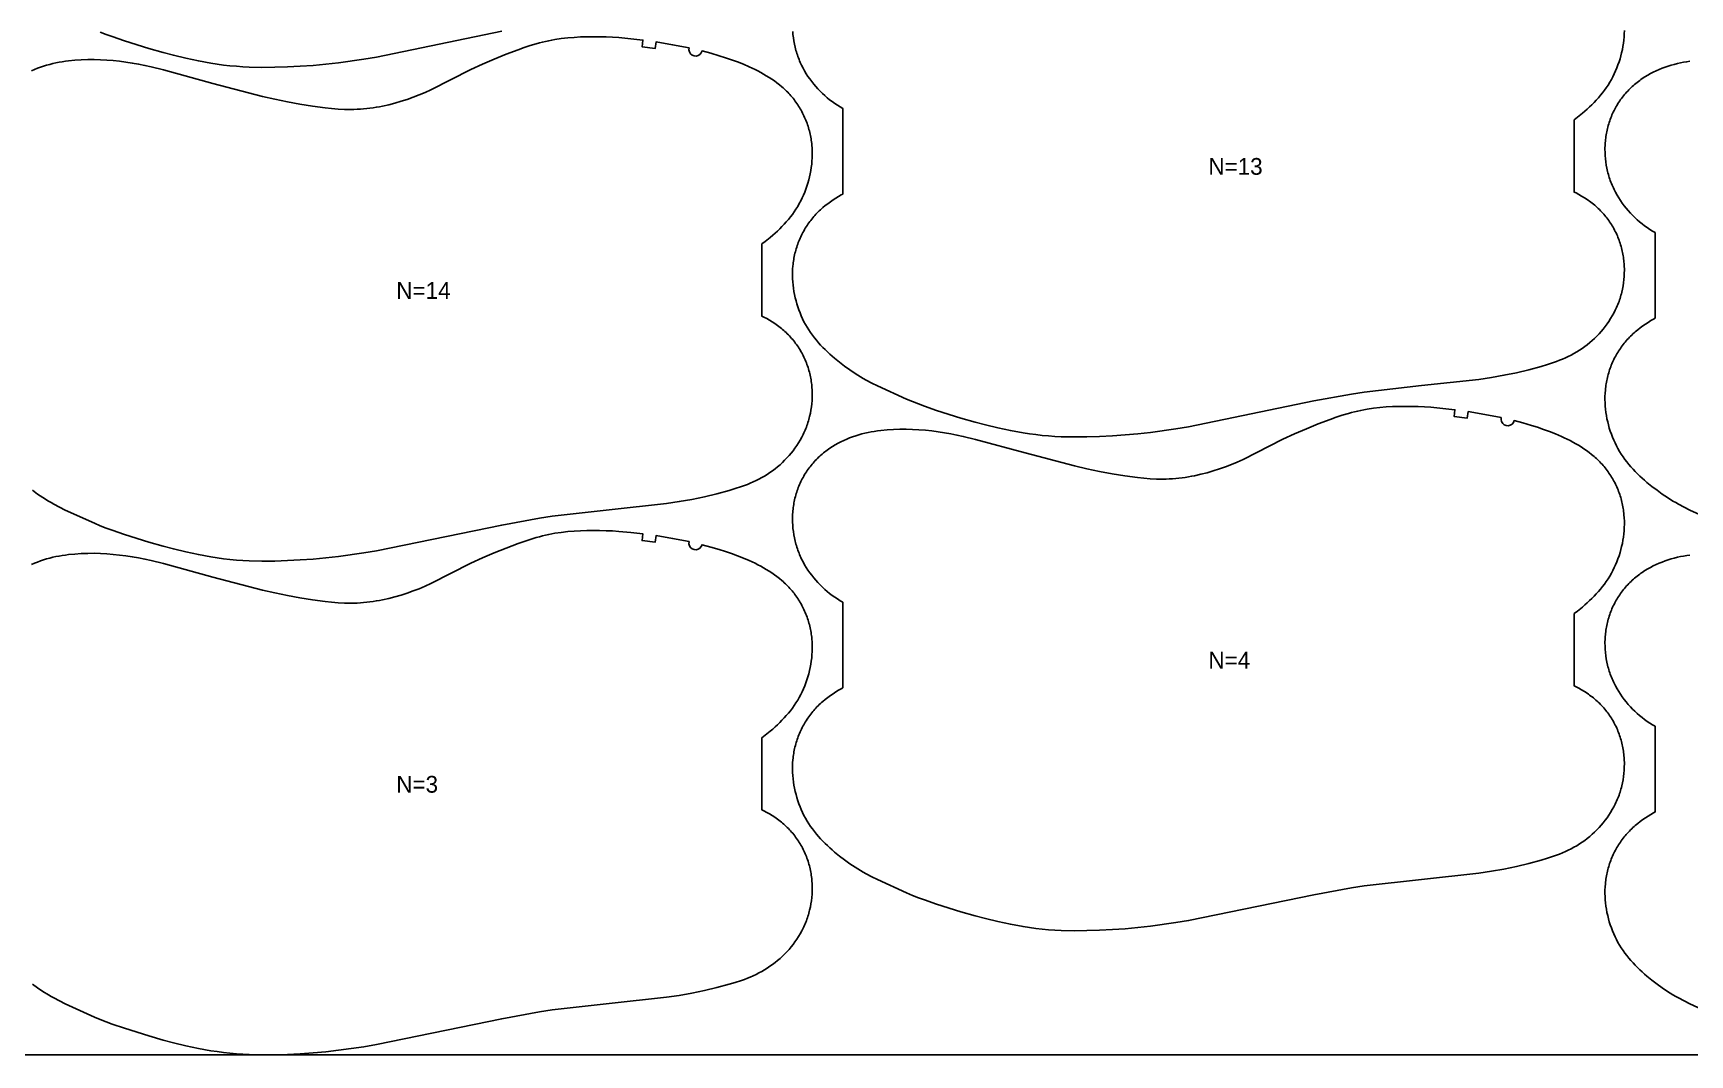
# Model space of a CAD drawing. Header units: inches. Extents: x 0 to 1954, y 0 to 1079.
# Drawn here: x 500.4 to 994.7, y 0 to 304.8 of the extents above; entities that cross this region are included whole.
import ezdxf

# ---------------------------------------------------------------- set-up
doc = ezdxf.new("R2010")
doc.units = ezdxf.units.IN

msp = doc.modelspace()

# ---------------------------------------------------------------- linework, layer by layer
at = {"layer": '1'}
for points in [[(0, 0), (1954.0894, 0), (1954.0894, 1078.714), (0, 1078.714), (0, 0)], [(938.4463, 190.1316), (938.403, 189.5106), (938.5529, 188.9063), (938.8812, 188.3774), (939.3563, 187.9751), (939.9321, 187.7383), (940.5528, 187.6901), (941.1583, 187.8351), (941.6898, 188.1592), (942.0959, 188.6311), (942.3372, 189.205), (944.907, 188.5185), (947.461, 187.7737), (949.2823, 187.2017), (951.0914, 186.5926), (952.8848, 185.9405), (954.659, 185.2391), (956.4105, 184.4827), (957.2764, 184.0823), (958.1349, 183.6665), (958.9856, 183.2346), (959.8279, 182.7862), (960.6612, 182.3206), (961.4849, 181.8373), (962.2984, 181.3358), (963.0998, 180.8149), (963.8872, 180.2738), (964.6588, 179.7115), (965.4125, 179.1268), (966.1466, 178.5187), (966.5056, 178.2056), (966.8589, 177.8863), (967.2064, 177.5607), (967.5477, 177.2285), (967.8827, 176.8898), (968.2112, 176.5447), (968.5332, 176.1933), (968.8485, 175.8358), (969.1571, 175.4722), (969.4589, 175.1029), (969.7539, 174.7279), (970.0419, 174.3474), (970.3228, 173.9616), (970.5966, 173.5706), (970.8632, 173.1745), (971.1225, 172.7736), (971.3745, 172.368), (971.6189, 171.9578), (971.8559, 171.5432), (972.0852, 171.1243), (972.3067, 170.7014), (972.5206, 170.2745), (972.7265, 169.8439), (972.9246, 169.4096), (973.1148, 168.9718), (973.2969, 168.5306), (973.4709, 168.0863), (973.6368, 167.6389), (973.7945, 167.1886), (973.944, 166.7355), (974.0851, 166.2799), (974.2178, 165.8217), (974.3421, 165.3613), (974.4579, 164.8987), (974.5651, 164.4341), (974.6637, 163.9676), (974.7537, 163.4994), (974.835, 163.0296), (974.9077, 162.5584), (974.972, 162.0859), (975.0279, 161.6123), (975.0754, 161.1377), (975.1458, 160.1862), (975.1836, 159.2326), (975.1894, 158.2781), (975.1638, 157.3238), (975.1074, 156.371), (975.0206, 155.4208), (974.904, 154.4739), (974.7579, 153.5312), (974.5829, 152.5934), (974.3792, 151.6611), (974.1475, 150.7353), (973.888, 149.8165), (973.6012, 148.9056), (973.2875, 148.0034), (972.947, 147.111), (972.5795, 146.2294), (972.1851, 145.3599), (971.7637, 144.5037), (971.3153, 143.6618), (970.8398, 142.8355), (970.3372, 142.026), (969.8078, 141.234), (969.2529, 140.4596), (968.6743, 139.7022), (968.0734, 138.9616), (967.4521, 138.2372), (966.8119, 137.5289), (966.1545, 136.8361), (965.4816, 136.1585), (964.7947, 135.4957), (964.0947, 134.8471), (963.3822, 134.2124), (962.6581, 133.5909), (961.1778, 132.3858), (960.1894, 131.6319), (960.1894, 110.0875), (960.7608, 109.8137), (961.6074, 109.3738), (962.4394, 108.9061), (963.2554, 108.4106), (964.054, 107.8876), (964.4463, 107.6159), (964.8339, 107.3374), (965.2164, 107.0521), (965.5937, 106.76), (965.9656, 106.4613), (966.332, 106.1559), (966.6928, 105.8438), (967.0476, 105.5251), (967.3964, 105.1999), (967.739, 104.868), (968.0752, 104.5296), (968.4049, 104.1848), (968.728, 103.8338), (969.0444, 103.4766), (969.3539, 103.1135), (969.6564, 102.7445), (969.9518, 102.3697), (970.24, 101.9894), (970.5209, 101.6037), (970.7943, 101.2127), (971.0601, 100.8165), (971.3183, 100.4152), (971.5686, 100.0091), (971.811, 99.5982), (972.0454, 99.1828), (972.2716, 98.7628), (972.4895, 98.3385), (972.6991, 97.9101), (972.9004, 97.4777), (973.0933, 97.0414), (973.2778, 96.6015), (973.454, 96.1582), (973.6217, 95.7116), (973.781, 95.2618), (973.9318, 94.8092), (974.0742, 94.3537), (974.208, 93.8957), (974.3333, 93.4352), (974.4501, 92.9726), (974.5583, 92.5078), (974.658, 92.0412), (974.749, 91.5728), (974.8314, 91.1029), (974.9051, 90.6317), (974.9704, 90.1591), (975.027, 89.6855), (975.0752, 89.2109), (975.1149, 88.7355), (975.1461, 88.2595), (975.1689, 87.7829), (975.1834, 87.306), (975.1894, 86.8289), (975.1766, 85.8745), (975.1307, 84.921), (975.0519, 83.9696), (974.9406, 83.0214), (974.7966, 82.0776), (974.6202, 81.1396), (974.4113, 80.2083), (974.2947, 79.7457), (974.1699, 79.2852), (974.0371, 78.8271), (973.8962, 78.3714), (973.7472, 77.9184), (973.5902, 77.4682), (973.425, 77.0209), (973.2518, 76.5767), (973.0706, 76.1357), (972.8814, 75.6981), (972.6844, 75.2638), (972.4797, 74.8332), (972.0477, 73.9827), (971.5864, 73.1475), (971.0969, 72.3282), (970.5801, 71.5256), (970.0369, 70.7405), (969.4685, 69.9735), (968.8758, 69.2255), (968.2594, 68.4969), (967.6203, 67.7884), (966.959, 67.1005), (966.2764, 66.4339), (965.5731, 65.789), (964.8499, 65.1664), (964.1076, 64.5667), (963.3468, 63.9905), (962.5686, 63.4379), (961.7739, 62.9092), (960.9636, 62.4047), (960.1386, 61.9246), (959.3001, 61.4691), (958.4488, 61.0384), (957.5858, 60.6328), (956.7121, 60.2521), (955.8287, 59.8944), (954.9368, 59.5574), (954.0376, 59.2389), (952.2218, 58.6479), (950.3906, 58.1032), (946.7059, 57.1032), (942.9956, 56.2118), (939.2597, 55.4286), (935.501, 54.7636), (931.7237, 54.2198), (914.6483, 52.3616), (897.582, 50.422), (893.8112, 49.8341), (882.5452, 47.7857), (845.1626, 40.0701), (841.3968, 39.4484), (833.8344, 38.4032), (830.0416, 37.9756), (826.2404, 37.6297), (822.4327, 37.3636), (818.6207, 37.1727), (814.8054, 37.0581), (810.988, 37.028), (807.1723, 37.1129), (805.2664, 37.209), (803.3629, 37.3437), (801.4626, 37.5176), (799.5664, 37.7314), (797.6751, 37.9854), (795.789, 38.2769), (792.0332, 38.9593), (788.3, 39.7542), (784.5883, 40.6442), (781.5075, 41.4495), (777.2272, 42.6644), (769.9492, 44.9677), (766.3393, 46.2118), (764.5488, 46.8717), (762.7726, 47.5672), (761.0131, 48.3028), (752.33, 52.2678), (750.619, 53.1121), (748.9338, 54.004), (748.1036, 54.4725), (747.2821, 54.9564), (745.6647, 55.9678), (744.0808, 57.0327), (742.5297, 58.1461), (741.0116, 59.3041), (739.5313, 60.5092), (738.8072, 61.1307), (738.0948, 61.7654), (737.3947, 62.414), (736.7078, 63.0768), (736.0349, 63.7544), (735.3775, 64.4472), (734.7373, 65.1555), (734.116, 65.8799), (733.5152, 66.6205), (732.9365, 67.3779), (732.3816, 68.1523), (731.8522, 68.9443), (731.3496, 69.7538), (730.8742, 70.5801), (730.4257, 71.422), (730.0043, 72.2782), (729.6099, 73.1477), (729.2425, 74.0293), (728.9019, 74.9217), (728.5882, 75.8239), (728.3015, 76.7348), (728.042, 77.6536), (727.8102, 78.5794), (727.6065, 79.5117), (727.4315, 80.4495), (727.2854, 81.3922), (727.1688, 82.3391), (727.082, 83.2893), (727.0256, 84.2421), (727, 85.1964), (727.0058, 86.1509), (727.0436, 87.1045), (727.114, 88.056), (727.1615, 88.5306), (727.2174, 89.0042), (727.2817, 89.4767), (727.3544, 89.9479), (727.4358, 90.4177), (727.5257, 90.8859), (727.6243, 91.3524), (727.7315, 91.817), (727.8473, 92.2796), (727.9716, 92.74), (728.1043, 93.1982), (728.2455, 93.6538), (728.3949, 94.1069), (728.5526, 94.5572), (728.7185, 95.0046), (728.8925, 95.4489), (729.0747, 95.8901), (729.2648, 96.3279), (729.4629, 96.7622), (729.6689, 97.1928), (729.8827, 97.6197), (730.1043, 98.0426), (730.3336, 98.4615), (730.5705, 98.8761), (730.815, 99.2863), (731.0669, 99.6919), (731.3262, 100.0928), (731.5928, 100.4889), (731.8666, 100.8799), (732.1475, 101.2657), (732.4355, 101.6462), (732.7305, 102.0212), (733.0323, 102.3905), (733.3409, 102.7541), (733.6563, 103.1116), (733.9782, 103.463), (734.3067, 103.8081), (734.6417, 104.1468), (734.983, 104.479), (735.3305, 104.8046), (735.6838, 105.1239), (736.0429, 105.437), (736.7769, 106.0451), (737.5306, 106.6298), (738.3022, 107.1921), (739.0897, 107.7332), (739.8911, 108.2541), (740.7045, 108.7556), (741.5282, 109.2389), (742, 109.5025), (742, 135.0358), (741.2259, 135.4864), (740.4156, 135.9909), (739.6208, 136.5196), (738.8426, 137.0722), (738.0818, 137.6484), (737.3395, 138.2481), (736.6163, 138.8707), (735.913, 139.5156), (735.2304, 140.1822), (734.5691, 140.8701), (733.93, 141.5786), (733.3137, 142.3072), (732.7209, 143.0552), (732.1525, 143.8222), (731.6094, 144.6073), (731.0925, 145.4099), (730.603, 146.2292), (730.1417, 147.0644), (729.7098, 147.9149), (729.5051, 148.3455), (729.308, 148.7798), (729.1189, 149.2174), (728.9376, 149.6584), (728.7644, 150.1026), (728.5992, 150.5499), (728.4422, 151.0001), (728.2932, 151.4531), (728.1523, 151.9088), (728.0195, 152.3669), (727.8948, 152.8274), (727.7781, 153.29), (727.5692, 154.2213), (727.3928, 155.1593), (727.2489, 156.1031), (727.1375, 157.0513), (727.0587, 158.0027), (727.0128, 158.9562), (727, 159.9106), (727.0061, 160.3877), (727.0205, 160.8646), (727.0433, 161.3412), (727.0745, 161.8172), (727.1142, 162.2926), (727.1624, 162.7672), (727.2191, 163.2408), (727.2843, 163.7134), (727.3581, 164.1846), (727.4405, 164.6545), (727.5315, 165.1229), (727.6311, 165.5895), (727.7393, 166.0543), (727.8561, 166.5169), (727.9814, 166.9774), (728.1152, 167.4354), (728.2576, 167.8909), (728.4084, 168.3435), (728.5677, 168.7933), (728.7354, 169.2399), (728.9116, 169.6832), (729.0961, 170.1231), (729.2891, 170.5594), (729.4903, 170.9918), (729.6999, 171.4202), (729.9178, 171.8445), (730.144, 172.2645), (730.3784, 172.6799), (730.6208, 173.0908), (730.8711, 173.4969), (731.1293, 173.8981), (731.3951, 174.2944), (731.6685, 174.6854), (731.9494, 175.0711), (732.2376, 175.4514), (732.533, 175.8262), (732.8355, 176.1952), (733.145, 176.5583), (733.4614, 176.9155), (733.7845, 177.2665), (734.1142, 177.6113), (734.4504, 177.9497), (734.793, 178.2816), (735.1418, 178.6068), (735.4967, 178.9255), (735.8574, 179.2376), (736.2238, 179.543), (736.5957, 179.8417), (736.9731, 180.1338), (737.3556, 180.4191), (737.7431, 180.6976), (738.1354, 180.9693), (738.9341, 181.4923), (739.75, 181.9878), (740.582, 182.4555), (741.4287, 182.8954), (742.2889, 183.3077), (743.1617, 183.6926), (744.046, 184.0506), (744.9407, 184.3818), (745.8448, 184.6867), (746.7572, 184.9656), (747.6769, 185.2188), (748.603, 185.4467), (749.5346, 185.6505), (750.4711, 185.8314), (751.4118, 185.9909), (752.3562, 186.13), (753.3035, 186.2502), (755.2042, 186.4388), (757.1092, 186.5654), (759.0165, 186.6326), (760.9246, 186.6414), (762.8318, 186.5931), (764.7368, 186.4892), (766.6388, 186.3335), (768.5367, 186.1303), (770.4299, 185.884), (772.3175, 185.5982), (774.1985, 185.2729), (776.0717, 184.9073), (777.9361, 184.5009), (781.639, 183.5779), (796.3666, 179.5511), (811.1332, 175.6693), (814.8564, 174.828), (818.5957, 174.0614), (822.3488, 173.3662), (826.1144, 172.7449), (829.8967, 172.2321), (831.7955, 172.0305), (833.6984, 171.8774), (835.6041, 171.7835), (836.5576, 171.762), (837.5112, 171.7594), (838.4647, 171.7766), (839.4179, 171.8135), (840.3703, 171.8698), (841.3215, 171.9452), (842.2712, 172.0392), (843.219, 172.1514), (844.1645, 172.2816), (845.1074, 172.4293), (846.0472, 172.5942), (846.9839, 172.7757), (848.8472, 173.1869), (850.6963, 173.6591), (852.5303, 174.1883), (854.3481, 174.7716), (856.1476, 175.4084), (857.9267, 176.0989), (859.6832, 176.8435), (861.4164, 177.6401), (873.331, 183.6836), (876.7963, 185.2831), (880.3038, 186.7895), (883.8419, 188.2204), (887.4131, 189.5686), (889.2133, 190.2056), (891.0255, 190.8062), (892.8521, 191.3576), (893.7715, 191.6111), (894.6953, 191.8475), (895.6237, 192.0658), (896.5563, 192.266), (897.4929, 192.4487), (898.4328, 192.6142), (900.3211, 192.8957), (902.2176, 193.1144), (904.1193, 193.2743), (906.0245, 193.3814), (907.9321, 193.4419), (909.8408, 193.462), (911.7494, 193.447), (913.6573, 193.3971), (915.5637, 193.3117), (917.468, 193.19), (921.0606, 192.8657), (924.6446, 192.4482), (924.3947, 190.4639), (928.3218, 189.9345), (928.6088, 191.9138), (933.536, 191.0692), (938.4463, 190.1316)]]:
    msp.add_lwpolyline(points, close=True, dxfattribs=at)
for points in [[(499.9889, 293.5717), (500.8617, 293.9566), (501.746, 294.3146), (502.6407, 294.6458), (503.5448, 294.9507), (504.4572, 295.2296), (505.3769, 295.4828), (506.303, 295.7107), (507.2346, 295.9145), (508.1711, 296.0954), (509.1118, 296.2549), (510.0562, 296.394), (511.0035, 296.5142), (512.9042, 296.7028), (514.8092, 296.8294), (516.7165, 296.8966), (518.6246, 296.9054), (520.5318, 296.8571), (522.4368, 296.7532), (524.3388, 296.5975), (526.2367, 296.3943), (528.1299, 296.148), (530.0175, 295.8622), (531.8985, 295.5369), (533.7717, 295.1713), (535.6361, 294.7649), (539.339, 293.8419), (554.0666, 289.8151), (568.8332, 285.9333), (572.5564, 285.092), (576.2957, 284.3254), (580.0488, 283.6302), (583.8144, 283.0089), (587.5967, 282.4961), (589.4955, 282.2945), (591.3984, 282.1414), (593.3041, 282.0475), (594.2576, 282.026), (595.2112, 282.0234), (596.1647, 282.0406), (597.1179, 282.0775), (598.0703, 282.1338), (599.0215, 282.2092), (599.9712, 282.3032), (600.919, 282.4154), (601.8645, 282.5456), (602.8074, 282.6933), (603.7472, 282.8582), (604.6839, 283.0397), (606.5472, 283.4509), (608.3963, 283.9231), (610.2303, 284.4523), (612.0481, 285.0356), (613.8476, 285.6724), (615.6267, 286.3629), (617.3832, 287.1075), (619.1164, 287.9041), (631.031, 293.9476), (634.4963, 295.5471), (638.0038, 297.0535), (641.5419, 298.4844), (645.1131, 299.8326), (646.9133, 300.4696), (648.7255, 301.0702), (650.5521, 301.6216), (651.4715, 301.8751), (652.3953, 302.1115), (653.3237, 302.3298), (654.2563, 302.53), (655.1929, 302.7127), (656.1328, 302.8782), (658.0211, 303.1597), (659.9176, 303.3784), (661.8193, 303.5383), (663.7245, 303.6454), (665.6321, 303.7059), (667.5408, 303.726), (669.4494, 303.711), (671.3573, 303.6611), (673.2637, 303.5757), (675.168, 303.454), (678.7606, 303.1297), (682.3446, 302.7122), (682.0947, 300.7279), (686.0218, 300.1985), (686.3088, 302.1778), (691.236, 301.3332), (696.1463, 300.3956), (696.1463, 300.3956), (696.103, 299.7746), (696.2529, 299.1703), (696.5812, 298.6414), (697.0563, 298.2391), (697.6321, 298.0023), (698.2528, 297.9541), (698.8583, 298.0991), (699.3898, 298.4232), (699.7959, 298.8951), (700.0372, 299.469), (702.607, 298.7825), (705.161, 298.0377), (706.9823, 297.4657), (708.7914, 296.8566), (710.5848, 296.2045), (712.359, 295.5031), (714.1105, 294.7467), (714.9764, 294.3463), (715.8349, 293.9305), (716.6856, 293.4986), (717.5279, 293.0502), (718.3612, 292.5846), (719.1849, 292.1013), (719.9984, 291.5998), (720.7998, 291.0789), (721.5872, 290.5378), (722.3588, 289.9755), (723.1125, 289.3908), (723.8466, 288.7827), (724.2056, 288.4696), (724.5589, 288.1503), (724.9064, 287.8247), (725.2477, 287.4925), (725.5827, 287.1538), (725.9112, 286.8087), (726.2332, 286.4573), (726.5485, 286.0998), (726.8571, 285.7362), (727.1589, 285.3669), (727.4539, 284.9919), (727.7419, 284.6114), (728.0228, 284.2256), (728.2966, 283.8346), (728.5632, 283.4385), (728.8225, 283.0376), (729.0745, 282.632), (729.3189, 282.2218), (729.5559, 281.8072), (729.7852, 281.3883), (730.0067, 280.9654), (730.2206, 280.5385), (730.4265, 280.1079), (730.6246, 279.6736), (730.8148, 279.2358), (730.9969, 278.7946), (731.1709, 278.3503), (731.3368, 277.9029), (731.4945, 277.4526), (731.644, 276.9995), (731.7851, 276.5439), (731.9178, 276.0857), (732.0421, 275.6253), (732.1579, 275.1627), (732.2651, 274.6981), (732.3637, 274.2316), (732.4537, 273.7634), (732.535, 273.2936), (732.6077, 272.8224), (732.672, 272.3499), (732.7279, 271.8763), (732.7754, 271.4017), (732.8458, 270.4502), (732.8836, 269.4966), (732.8894, 268.5421), (732.8638, 267.5878), (732.8074, 266.635), (732.7206, 265.6848), (732.604, 264.7379), (732.4579, 263.7952), (732.2829, 262.8574), (732.0792, 261.9251), (731.8475, 260.9993), (731.588, 260.0805), (731.3012, 259.1696), (730.9875, 258.2674), (730.647, 257.375), (730.2795, 256.4934), (729.8851, 255.6239), (729.4637, 254.7677), (729.0153, 253.9258), (728.5398, 253.0995), (728.0372, 252.29), (727.5078, 251.498), (726.9529, 250.7236), (726.3743, 249.9662), (725.7734, 249.2256), (725.1521, 248.5012), (724.5119, 247.7929), (723.8545, 247.1001), (723.1816, 246.4225), (722.4947, 245.7597), (721.7947, 245.1111), (721.0822, 244.4764), (720.3581, 243.8549), (718.8778, 242.6498), (717.8894, 241.8959), (717.8894, 220.3515), (718.4608, 220.0777), (719.3074, 219.6378), (720.1394, 219.1701), (720.9554, 218.6746), (721.754, 218.1516), (722.1463, 217.8799), (722.5339, 217.6014), (722.9164, 217.3161), (723.2937, 217.024), (723.6656, 216.7253), (724.032, 216.4199), (724.3928, 216.1078), (724.7476, 215.7891), (725.0964, 215.4639), (725.439, 215.132), (725.7752, 214.7936), (726.1049, 214.4488), (726.428, 214.0978), (726.7444, 213.7406), (727.0539, 213.3775), (727.3564, 213.0085), (727.6518, 212.6337), (727.94, 212.2534), (728.2209, 211.8677), (728.4943, 211.4767), (728.7601, 211.0805), (729.0183, 210.6792), (729.2686, 210.2731), (729.511, 209.8622), (729.7454, 209.4468), (729.9716, 209.0268), (730.1895, 208.6025), (730.3991, 208.1741), (730.6004, 207.7417), (730.7933, 207.3054), (730.9778, 206.8655), (731.154, 206.4222), (731.3217, 205.9756), (731.481, 205.5258), (731.6318, 205.0732), (731.7742, 204.6177), (731.908, 204.1597), (732.0333, 203.6992), (732.1501, 203.2366), (732.2583, 202.7718), (732.358, 202.3052), (732.449, 201.8368), (732.5314, 201.3669), (732.6051, 200.8957), (732.6704, 200.4231), (732.727, 199.9495), (732.7752, 199.4749), (732.8149, 198.9995), (732.8461, 198.5235), (732.8689, 198.0469), (732.8834, 197.57), (732.8894, 197.0929), (732.8766, 196.1385), (732.8307, 195.185), (732.7519, 194.2336), (732.6406, 193.2854), (732.4966, 192.3416), (732.3202, 191.4036), (732.1113, 190.4723), (731.9947, 190.0097), (731.8699, 189.5492), (731.7371, 189.0911), (731.5962, 188.6354), (731.4472, 188.1824), (731.2902, 187.7322), (731.125, 187.2849), (730.9518, 186.8407), (730.7706, 186.3997), (730.5814, 185.9621), (730.3844, 185.5278), (730.1797, 185.0972), (729.7477, 184.2467), (729.2864, 183.4115), (728.7969, 182.5922), (728.2801, 181.7896), (727.7369, 181.0045), (727.1685, 180.2375), (726.5758, 179.4895), (725.9594, 178.7609), (725.3203, 178.0524), (724.659, 177.3645), (723.9764, 176.6979), (723.2731, 176.053), (722.5499, 175.4304), (721.8076, 174.8307), (721.0468, 174.2545), (720.2686, 173.7019), (719.4739, 173.1732), (718.6636, 172.6687), (717.8386, 172.1886), (717.0001, 171.7331), (716.1488, 171.3024), (715.2858, 170.8968), (714.4121, 170.5161), (713.5287, 170.1584), (712.6368, 169.8214), (711.7376, 169.5029), (709.9218, 168.9119), (708.0906, 168.3672), (704.4059, 167.3672), (700.6956, 166.4758), (696.9597, 165.6926), (693.201, 165.0276), (689.4237, 164.4838), (672.3483, 162.6256), (655.282, 160.686), (651.5112, 160.0981), (640.2452, 158.0497), (602.8626, 150.3341), (599.0968, 149.7124), (591.5344, 148.6672), (587.7416, 148.2396), (583.9404, 147.8937), (580.1327, 147.6276), (576.3207, 147.4367), (572.5054, 147.3221), (568.688, 147.292), (564.8723, 147.3769), (562.9664, 147.473), (561.0629, 147.6077), (559.1626, 147.7816), (557.2664, 147.9954), (555.3751, 148.2494), (553.489, 148.5409), (549.7332, 149.2233), (546, 150.0182), (542.2883, 150.9082), (539.2075, 151.7135), (534.9272, 152.9284), (527.6492, 155.2317), (524.0393, 156.4758), (522.2488, 157.1357), (520.4726, 157.8312), (518.7131, 158.5668), (510.03, 162.5318), (508.319, 163.3761), (506.6338, 164.268), (505.8036, 164.7365), (504.9821, 165.2204), (503.3647, 166.2318), (501.7808, 167.2967), (500.2297, 168.4101)], [(640.2452, 305.3417), (602.8626, 297.6261), (599.0968, 297.0044), (591.5344, 295.9592), (587.7416, 295.5316), (583.9404, 295.1857), (580.1327, 294.9196), (576.3207, 294.7287), (572.5054, 294.6141), (568.688, 294.584), (564.8723, 294.6689), (562.9664, 294.765), (561.0629, 294.8997), (559.1626, 295.0736), (557.2664, 295.2874), (555.3751, 295.5414), (553.489, 295.8329), (549.7332, 296.5153), (546, 297.3102), (542.2883, 298.2002), (539.2075, 299.0055), (534.9272, 300.2204), (527.6492, 302.5237), (524.0393, 303.7678), (522.2488, 304.4277), (520.4726, 305.1232)], [(975.1894, 305.5701), (975.1638, 304.6158), (975.1074, 303.663), (975.0206, 302.7128), (974.904, 301.7659), (974.7579, 300.8232), (974.5829, 299.8854), (974.3792, 298.9531), (974.1475, 298.0273), (973.888, 297.1085), (973.6012, 296.1976), (973.2875, 295.2954), (972.947, 294.403), (972.5795, 293.5214), (972.1851, 292.6519), (971.7637, 291.7957), (971.3153, 290.9538), (970.8398, 290.1275), (970.3372, 289.318), (969.8078, 288.526), (969.2529, 287.7516), (968.6743, 286.9942), (968.0734, 286.2536), (967.4521, 285.5292), (966.8119, 284.8209), (966.1545, 284.1281), (965.4816, 283.4505), (964.7947, 282.7877), (964.0947, 282.1391), (963.3822, 281.5044), (962.6581, 280.8829), (961.1778, 279.6778), (960.1894, 278.9239), (960.1894, 257.3795), (960.7608, 257.1057), (961.6074, 256.6658), (962.4394, 256.1981), (963.2554, 255.7026), (964.054, 255.1796), (964.4463, 254.9079), (964.8339, 254.6294), (965.2164, 254.3441), (965.5937, 254.052), (965.9656, 253.7533), (966.332, 253.4479), (966.6928, 253.1358), (967.0476, 252.8171), (967.3964, 252.4919), (967.739, 252.16), (968.0752, 251.8216), (968.4049, 251.4768), (968.728, 251.1258), (969.0444, 250.7686), (969.3539, 250.4055), (969.6564, 250.0365), (969.9518, 249.6617), (970.24, 249.2814), (970.5209, 248.8957), (970.7943, 248.5047), (971.0601, 248.1085), (971.3183, 247.7072), (971.5686, 247.3011), (971.811, 246.8902), (972.0454, 246.4748), (972.2716, 246.0548), (972.4895, 245.6305), (972.6991, 245.2021), (972.9004, 244.7697), (973.0933, 244.3334), (973.2778, 243.8935), (973.454, 243.4502), (973.6217, 243.0036), (973.781, 242.5538), (973.9318, 242.1012), (974.0742, 241.6457), (974.208, 241.1877), (974.3333, 240.7272), (974.4501, 240.2646), (974.5583, 239.7998), (974.658, 239.3332), (974.749, 238.8648), (974.8314, 238.3949), (974.9051, 237.9237), (974.9704, 237.4511), (975.027, 236.9775), (975.0752, 236.5029), (975.1149, 236.0275), (975.1461, 235.5515), (975.1689, 235.0749), (975.1834, 234.598), (975.1894, 234.1209), (975.1766, 233.1665), (975.1307, 232.213), (975.0519, 231.2616), (974.9406, 230.3134), (974.7966, 229.3696), (974.6202, 228.4316), (974.4113, 227.5003), (974.2947, 227.0377), (974.1699, 226.5772), (974.0371, 226.1191), (973.8962, 225.6634), (973.7472, 225.2104), (973.5902, 224.7602), (973.425, 224.3129), (973.2518, 223.8687), (973.0706, 223.4277), (972.8814, 222.9901), (972.6844, 222.5558), (972.4797, 222.1252), (972.0477, 221.2747), (971.5864, 220.4395), (971.0969, 219.6202), (970.5801, 218.8176), (970.0369, 218.0325), (969.4685, 217.2655), (968.8758, 216.5175), (968.2594, 215.7889), (967.6203, 215.0804), (966.959, 214.3925), (966.2764, 213.7259), (965.5731, 213.081), (964.8499, 212.4584), (964.1076, 211.8587), (963.3468, 211.2825), (962.5686, 210.7299), (961.7739, 210.2012), (960.9636, 209.6967), (960.1386, 209.2166), (959.3001, 208.7611), (958.4488, 208.3304), (957.5858, 207.9248), (956.7121, 207.5441), (955.8287, 207.1864), (954.9368, 206.8494), (954.0376, 206.5309), (952.2218, 205.9399), (950.3906, 205.3952), (946.7059, 204.3952), (942.9956, 203.5038), (939.2597, 202.7206), (935.501, 202.0556), (931.7237, 201.5118), (914.6483, 199.6536), (897.582, 197.714), (893.8112, 197.1261), (882.5452, 195.0777), (845.1626, 187.3621), (841.3968, 186.7404), (833.8344, 185.6952), (830.0416, 185.2676), (826.2404, 184.9217), (822.4327, 184.6556), (818.6207, 184.4647), (814.8054, 184.3501), (810.988, 184.32), (807.1723, 184.4049), (805.2664, 184.501), (803.3629, 184.6357), (801.4626, 184.8096), (799.5664, 185.0234), (797.6751, 185.2774), (795.789, 185.5689), (792.0332, 186.2513), (788.3, 187.0462), (784.5883, 187.9362), (781.5075, 188.7415), (777.2272, 189.9564), (769.9492, 192.2597), (766.3393, 193.5038), (764.5488, 194.1637), (762.7726, 194.8592), (761.0131, 195.5948), (752.33, 199.5598), (750.619, 200.4041), (748.9338, 201.296), (748.1036, 201.7645), (747.2821, 202.2484), (745.6647, 203.2598), (744.0808, 204.3247), (742.5297, 205.4381), (741.0116, 206.5961), (739.5313, 207.8012), (738.8072, 208.4227), (738.0948, 209.0574), (737.3947, 209.706), (736.7078, 210.3688), (736.0349, 211.0464), (735.3775, 211.7392), (734.7373, 212.4475), (734.116, 213.1719), (733.5152, 213.9125), (732.9365, 214.6699), (732.3816, 215.4443), (731.8522, 216.2363), (731.3496, 217.0458), (730.8742, 217.8721), (730.4257, 218.714), (730.0043, 219.5702), (729.6099, 220.4397), (729.2425, 221.3213), (728.9019, 222.2137), (728.5882, 223.1159), (728.3015, 224.0268), (728.042, 224.9456), (727.8102, 225.8714), (727.6065, 226.8037), (727.4315, 227.7415), (727.2854, 228.6842), (727.1688, 229.6311), (727.082, 230.5813), (727.0256, 231.5341), (727, 232.4884), (727.0058, 233.4429), (727.0436, 234.3965), (727.114, 235.348), (727.1615, 235.8226), (727.2174, 236.2962), (727.2817, 236.7687), (727.3544, 237.2399), (727.4358, 237.7097), (727.5257, 238.1779), (727.6243, 238.6444), (727.7315, 239.109), (727.8473, 239.5716), (727.9716, 240.032), (728.1043, 240.4902), (728.2455, 240.9458), (728.3949, 241.3989), (728.5526, 241.8492), (728.7185, 242.2966), (728.8925, 242.7409), (729.0747, 243.1821), (729.2648, 243.6199), (729.4629, 244.0542), (729.6689, 244.4848), (729.8827, 244.9117), (730.1043, 245.3346), (730.3336, 245.7535), (730.5705, 246.1681), (730.815, 246.5783), (731.0669, 246.9839), (731.3262, 247.3848), (731.5928, 247.7809), (731.8666, 248.1719), (732.1475, 248.5577), (732.4355, 248.9382), (732.7305, 249.3132), (733.0323, 249.6825), (733.3409, 250.0461), (733.6563, 250.4036), (733.9782, 250.755), (734.3067, 251.1001), (734.6417, 251.4388), (734.983, 251.771), (735.3305, 252.0966), (735.6838, 252.4159), (736.0429, 252.729), (736.7769, 253.3371), (737.5306, 253.9218), (738.3022, 254.4841), (739.0897, 255.0252), (739.8911, 255.5461), (740.7045, 256.0476), (741.5282, 256.5309), (742, 256.7945), (742, 282.3278), (741.2259, 282.7784), (740.4156, 283.2829), (739.6208, 283.8116), (738.8426, 284.3642), (738.0818, 284.9404), (737.3395, 285.5401), (736.6163, 286.1627), (735.913, 286.8076), (735.2304, 287.4742), (734.5691, 288.1621), (733.93, 288.8706), (733.3137, 289.5992), (732.7209, 290.3472), (732.1525, 291.1142), (731.6094, 291.8993), (731.0925, 292.7019), (730.603, 293.5212), (730.1417, 294.3564), (729.7098, 295.2069), (729.5051, 295.6375), (729.308, 296.0718), (729.1189, 296.5094), (728.9376, 296.9504), (728.7644, 297.3946), (728.5992, 297.8419), (728.4422, 298.2921), (728.2932, 298.7451), (728.1523, 299.2008), (728.0195, 299.6589), (727.8948, 300.1194), (727.7781, 300.582), (727.5692, 301.5133), (727.3928, 302.4513), (727.2489, 303.3951), (727.1375, 304.3433), (727.0587, 305.2947)], [(1003.4131, 158.5668), (994.73, 162.5318), (993.019, 163.3761), (991.3338, 164.268), (990.5036, 164.7365), (989.6821, 165.2204), (988.0647, 166.2318), (986.4808, 167.2967), (984.9297, 168.4101), (983.4116, 169.5681), (981.9313, 170.7732), (981.2072, 171.3947), (980.4948, 172.0294), (979.7947, 172.678), (979.1078, 173.3408), (978.4349, 174.0184), (977.7775, 174.7112), (977.1373, 175.4195), (976.516, 176.1439), (975.9152, 176.8845), (975.3365, 177.6419), (974.7816, 178.4163), (974.2522, 179.2083), (973.7496, 180.0178), (973.2742, 180.8441), (972.8257, 181.686), (972.4043, 182.5422), (972.0099, 183.4117), (971.6425, 184.2933), (971.3019, 185.1857), (970.9882, 186.0879), (970.7015, 186.9988), (970.442, 187.9176), (970.2102, 188.8434), (970.0065, 189.7757), (969.8315, 190.7135), (969.6854, 191.6562), (969.5688, 192.6031), (969.482, 193.5533), (969.4256, 194.5061), (969.4, 195.4604), (969.4058, 196.4149), (969.4436, 197.3685), (969.514, 198.32), (969.5615, 198.7946), (969.6174, 199.2682), (969.6817, 199.7407), (969.7544, 200.2119), (969.8358, 200.6817), (969.9257, 201.1499), (970.0243, 201.6164), (970.1315, 202.081), (970.2473, 202.5436), (970.3716, 203.004), (970.5043, 203.4622), (970.6455, 203.9178), (970.7949, 204.3709), (970.9526, 204.8212), (971.1185, 205.2686), (971.2925, 205.7129), (971.4747, 206.1541), (971.6648, 206.5919), (971.8629, 207.0262), (972.0689, 207.4568), (972.2827, 207.8837), (972.5043, 208.3066), (972.7336, 208.7255), (972.9705, 209.1401), (973.215, 209.5503), (973.4669, 209.9559), (973.7262, 210.3568), (973.9928, 210.7529), (974.2666, 211.1439), (974.5475, 211.5297), (974.8355, 211.9102), (975.1305, 212.2852), (975.4323, 212.6545), (975.7409, 213.0181), (976.0563, 213.3756), (976.3782, 213.727), (976.7067, 214.0721), (977.0417, 214.4108), (977.383, 214.743), (977.7305, 215.0686), (978.0838, 215.3879), (978.4429, 215.701), (979.1769, 216.3091), (979.9306, 216.8938), (980.7022, 217.4561), (981.4897, 217.9972), (982.2911, 218.5181), (983.1045, 219.0196), (983.9282, 219.5029), (984.4, 219.7665), (984.4, 245.2998), (983.6259, 245.7504), (982.8156, 246.2549), (982.0208, 246.7836), (981.2426, 247.3362), (980.4818, 247.9124), (979.7395, 248.5121), (979.0163, 249.1347), (978.313, 249.7796), (977.6304, 250.4462), (976.9691, 251.1341), (976.33, 251.8426), (975.7137, 252.5712), (975.1209, 253.3192), (974.5525, 254.0862), (974.0094, 254.8713), (973.4925, 255.6739), (973.003, 256.4932), (972.5417, 257.3284), (972.1098, 258.1789), (971.9051, 258.6095), (971.708, 259.0438), (971.5189, 259.4814), (971.3376, 259.9224), (971.1644, 260.3666), (970.9992, 260.8139), (970.8422, 261.2641), (970.6932, 261.7171), (970.5523, 262.1728), (970.4195, 262.6309), (970.2948, 263.0914), (970.1781, 263.554), (969.9692, 264.4853), (969.7928, 265.4233), (969.6489, 266.3671), (969.5375, 267.3153), (969.4587, 268.2667), (969.4128, 269.2202), (969.4, 270.1746), (969.4061, 270.6517), (969.4205, 271.1286), (969.4433, 271.6052), (969.4745, 272.0812), (969.5142, 272.5566), (969.5624, 273.0312), (969.6191, 273.5048), (969.6843, 273.9774), (969.7581, 274.4486), (969.8405, 274.9185), (969.9315, 275.3869), (970.0311, 275.8535), (970.1393, 276.3183), (970.2561, 276.7809), (970.3814, 277.2414), (970.5152, 277.6994), (970.6576, 278.1549), (970.8084, 278.6075), (970.9677, 279.0573), (971.1354, 279.5039), (971.3116, 279.9472), (971.4961, 280.3871), (971.6891, 280.8234), (971.8903, 281.2558), (972.0999, 281.6842), (972.3178, 282.1085), (972.544, 282.5285), (972.7784, 282.9439), (973.0208, 283.3548), (973.2711, 283.7609), (973.5293, 284.1621), (973.7951, 284.5584), (974.0685, 284.9494), (974.3494, 285.3351), (974.6376, 285.7154), (974.933, 286.0902), (975.2355, 286.4592), (975.545, 286.8223), (975.8614, 287.1795), (976.1845, 287.5305), (976.5142, 287.8753), (976.8504, 288.2137), (977.193, 288.5456), (977.5418, 288.8708), (977.8967, 289.1895), (978.2574, 289.5016), (978.6238, 289.807), (978.9957, 290.1057), (979.3731, 290.3978), (979.7556, 290.6831), (980.1431, 290.9616), (980.5354, 291.2333), (981.3341, 291.7563), (982.15, 292.2518), (982.982, 292.7195), (983.8287, 293.1594), (984.6889, 293.5717), (985.5617, 293.9566), (986.446, 294.3146), (987.3407, 294.6458), (988.2448, 294.9507), (989.1572, 295.2296), (990.0769, 295.4828), (991.003, 295.7107), (991.9346, 295.9145), (992.8711, 296.0954), (993.8118, 296.2549), (994.7562, 296.394)], [(499.9889, 146.2797), (500.8617, 146.6646), (501.746, 147.0226), (502.6407, 147.3538), (503.5448, 147.6587), (504.4572, 147.9376), (505.3769, 148.1908), (506.303, 148.4187), (507.2346, 148.6225), (508.1711, 148.8034), (509.1118, 148.9629), (510.0562, 149.102), (511.0035, 149.2222), (512.9042, 149.4108), (514.8092, 149.5374), (516.7165, 149.6046), (518.6246, 149.6134), (520.5318, 149.5651), (522.4368, 149.4612), (524.3388, 149.3055), (526.2367, 149.1023), (528.1299, 148.856), (530.0175, 148.5702), (531.8985, 148.2449), (533.7717, 147.8793), (535.6361, 147.4729), (539.339, 146.5499), (554.0666, 142.5231), (568.8332, 138.6413), (572.5564, 137.8), (576.2957, 137.0334), (580.0488, 136.3382), (583.8144, 135.7169), (587.5967, 135.2041), (589.4955, 135.0025), (591.3984, 134.8494), (593.3041, 134.7555), (594.2576, 134.734), (595.2112, 134.7314), (596.1647, 134.7486), (597.1179, 134.7855), (598.0703, 134.8418), (599.0215, 134.9172), (599.9712, 135.0112), (600.919, 135.1234), (601.8645, 135.2536), (602.8074, 135.4013), (603.7472, 135.5662), (604.6839, 135.7477), (606.5472, 136.1589), (608.3963, 136.6311), (610.2303, 137.1603), (612.0481, 137.7436), (613.8476, 138.3804), (615.6267, 139.0709), (617.3832, 139.8155), (619.1164, 140.6121), (631.031, 146.6556), (634.4963, 148.2551), (638.0038, 149.7615), (641.5419, 151.1924), (645.1131, 152.5406), (646.9133, 153.1776), (648.7255, 153.7782), (650.5521, 154.3296), (651.4715, 154.5831), (652.3953, 154.8195), (653.3237, 155.0378), (654.2563, 155.238), (655.1929, 155.4207), (656.1328, 155.5862), (658.0211, 155.8677), (659.9176, 156.0864), (661.8193, 156.2463), (663.7245, 156.3534), (665.6321, 156.4139), (667.5408, 156.434), (669.4494, 156.419), (671.3573, 156.3691), (673.2637, 156.2837), (675.168, 156.162), (678.7606, 155.8377), (682.3446, 155.4202), (682.0947, 153.4359), (686.0218, 152.9065), (686.3088, 154.8858), (691.236, 154.0412), (696.1463, 153.1036), (696.1463, 153.1036), (696.103, 152.4826), (696.2529, 151.8783), (696.5812, 151.3494), (697.0563, 150.9471), (697.6321, 150.7103), (698.2528, 150.6621), (698.8583, 150.8071), (699.3898, 151.1312), (699.7959, 151.6031), (700.0372, 152.177), (702.607, 151.4905), (705.161, 150.7457), (706.9823, 150.1737), (708.7914, 149.5646), (710.5848, 148.9125), (712.359, 148.2111), (714.1105, 147.4547), (714.9764, 147.0543), (715.8349, 146.6385), (716.6856, 146.2066), (717.5279, 145.7582), (718.3612, 145.2926), (719.1849, 144.8093), (719.9984, 144.3078), (720.7998, 143.7869), (721.5872, 143.2458), (722.3588, 142.6835), (723.1125, 142.0988), (723.8466, 141.4907), (724.2056, 141.1776), (724.5589, 140.8583), (724.9064, 140.5327), (725.2477, 140.2005), (725.5827, 139.8618), (725.9112, 139.5167), (726.2332, 139.1653), (726.5485, 138.8078), (726.8571, 138.4442), (727.1589, 138.0749), (727.4539, 137.6999), (727.7419, 137.3194), (728.0228, 136.9336), (728.2966, 136.5426), (728.5632, 136.1465), (728.8225, 135.7456), (729.0745, 135.34), (729.3189, 134.9298), (729.5559, 134.5152), (729.7852, 134.0963), (730.0067, 133.6734), (730.2206, 133.2465), (730.4265, 132.8159), (730.6246, 132.3816), (730.8148, 131.9438), (730.9969, 131.5026), (731.1709, 131.0583), (731.3368, 130.6109), (731.4945, 130.1606), (731.644, 129.7075), (731.7851, 129.2519), (731.9178, 128.7937), (732.0421, 128.3333), (732.1579, 127.8707), (732.2651, 127.4061), (732.3637, 126.9396), (732.4537, 126.4714), (732.535, 126.0016), (732.6077, 125.5304), (732.672, 125.0579), (732.7279, 124.5843), (732.7754, 124.1097), (732.8458, 123.1582), (732.8836, 122.2046), (732.8894, 121.2501), (732.8638, 120.2958), (732.8074, 119.343), (732.7206, 118.3928), (732.604, 117.4459), (732.4579, 116.5032), (732.2829, 115.5654), (732.0792, 114.6331), (731.8475, 113.7073), (731.588, 112.7885), (731.3012, 111.8776), (730.9875, 110.9754), (730.647, 110.083), (730.2795, 109.2014), (729.8851, 108.3319), (729.4637, 107.4757), (729.0153, 106.6338), (728.5398, 105.8075), (728.0372, 104.998), (727.5078, 104.206), (726.9529, 103.4316), (726.3743, 102.6742), (725.7734, 101.9336), (725.1521, 101.2092), (724.5119, 100.5009), (723.8545, 99.8081), (723.1816, 99.1305), (722.4947, 98.4677), (721.7947, 97.8191), (721.0822, 97.1844), (720.3581, 96.5629), (718.8778, 95.3578), (717.8894, 94.6039), (717.8894, 73.0595), (718.4608, 72.7857), (719.3074, 72.3458), (720.1394, 71.8781), (720.9554, 71.3826), (721.754, 70.8596), (722.1463, 70.5879), (722.5339, 70.3094), (722.9164, 70.0241), (723.2937, 69.732), (723.6656, 69.4333), (724.032, 69.1279), (724.3928, 68.8158), (724.7476, 68.4971), (725.0964, 68.1719), (725.439, 67.84), (725.7752, 67.5016), (726.1049, 67.1568), (726.428, 66.8058), (726.7444, 66.4486), (727.0539, 66.0855), (727.3564, 65.7165), (727.6518, 65.3417), (727.94, 64.9614), (728.2209, 64.5757), (728.4943, 64.1847), (728.7601, 63.7885), (729.0183, 63.3872), (729.2686, 62.9811), (729.511, 62.5702), (729.7454, 62.1548), (729.9716, 61.7348), (730.1895, 61.3105), (730.3991, 60.8821), (730.6004, 60.4497), (730.7933, 60.0134), (730.9778, 59.5735), (731.154, 59.1302), (731.3217, 58.6836), (731.481, 58.2338), (731.6318, 57.7812), (731.7742, 57.3257), (731.908, 56.8677), (732.0333, 56.4072), (732.1501, 55.9446), (732.2583, 55.4798), (732.358, 55.0132), (732.449, 54.5448), (732.5314, 54.0749), (732.6051, 53.6037), (732.6704, 53.1311), (732.727, 52.6575), (732.7752, 52.1829), (732.8149, 51.7075), (732.8461, 51.2315), (732.8689, 50.7549), (732.8834, 50.278), (732.8894, 49.8009), (732.8766, 48.8465), (732.8307, 47.893), (732.7519, 46.9416), (732.6406, 45.9934), (732.4966, 45.0496), (732.3202, 44.1116), (732.1113, 43.1803), (731.9947, 42.7177), (731.8699, 42.2572), (731.7371, 41.7991), (731.5962, 41.3434), (731.4472, 40.8904), (731.2902, 40.4402), (731.125, 39.9929), (730.9518, 39.5487), (730.7706, 39.1077), (730.5814, 38.6701), (730.3844, 38.2358), (730.1797, 37.8052), (729.7477, 36.9547), (729.2864, 36.1195), (728.7969, 35.3002), (728.2801, 34.4976), (727.7369, 33.7125), (727.1685, 32.9455), (726.5758, 32.1975), (725.9594, 31.4689), (725.3203, 30.7604), (724.659, 30.0725), (723.9764, 29.4059), (723.2731, 28.761), (722.5499, 28.1384), (721.8076, 27.5387), (721.0468, 26.9625), (720.2686, 26.4099), (719.4739, 25.8812), (718.6636, 25.3767), (717.8386, 24.8966), (717.0001, 24.4411), (716.1488, 24.0104), (715.2858, 23.6048), (714.4121, 23.2241), (713.5287, 22.8664), (712.6368, 22.5294), (711.7376, 22.2109), (709.9218, 21.6199), (708.0906, 21.0752), (704.4059, 20.0752), (700.6956, 19.1838), (696.9597, 18.4006), (693.201, 17.7356), (689.4237, 17.1918), (672.3483, 15.3336), (655.282, 13.394), (651.5112, 12.8061), (640.2452, 10.7577), (602.8626, 3.0421), (599.0968, 2.4204), (591.5344, 1.3752), (587.7416, 0.9476), (583.9404, 0.6017), (580.1327, 0.3356), (576.3207, 0.1447), (572.5054, 0.0301), (568.688, 0), (564.8723, 0.0849), (562.9664, 0.181), (561.0629, 0.3157), (559.1626, 0.4896), (557.2664, 0.7034), (555.3751, 0.9574), (553.489, 1.2489), (549.7332, 1.9313), (546, 2.7262), (542.2883, 3.6162), (539.2075, 4.4215), (534.9272, 5.6364), (527.6492, 7.9397), (524.0393, 9.1838), (522.2488, 9.8437), (520.4726, 10.5392), (518.7131, 11.2748), (510.03, 15.2398), (508.319, 16.0841), (506.6338, 16.976), (505.8036, 17.4445), (504.9821, 17.9284), (503.3647, 18.9398), (501.7808, 20.0047), (500.2297, 21.1181)], [(1003.4131, 11.2748), (994.73, 15.2398), (993.019, 16.0841), (991.3338, 16.976), (990.5036, 17.4445), (989.6821, 17.9284), (988.0647, 18.9398), (986.4808, 20.0047), (984.9297, 21.1181), (983.4116, 22.2761), (981.9313, 23.4812), (981.2072, 24.1027), (980.4948, 24.7374), (979.7947, 25.386), (979.1078, 26.0488), (978.4349, 26.7264), (977.7775, 27.4192), (977.1373, 28.1275), (976.516, 28.8519), (975.9152, 29.5925), (975.3365, 30.3499), (974.7816, 31.1243), (974.2522, 31.9163), (973.7496, 32.7258), (973.2742, 33.5521), (972.8257, 34.394), (972.4043, 35.2502), (972.0099, 36.1197), (971.6425, 37.0013), (971.3019, 37.8937), (970.9882, 38.7959), (970.7015, 39.7068), (970.442, 40.6256), (970.2102, 41.5514), (970.0065, 42.4837), (969.8315, 43.4215), (969.6854, 44.3642), (969.5688, 45.3111), (969.482, 46.2613), (969.4256, 47.2141), (969.4, 48.1684), (969.4058, 49.1229), (969.4436, 50.0765), (969.514, 51.028), (969.5615, 51.5026), (969.6174, 51.9762), (969.6817, 52.4487), (969.7544, 52.9199), (969.8358, 53.3897), (969.9257, 53.8579), (970.0243, 54.3244), (970.1315, 54.789), (970.2473, 55.2516), (970.3716, 55.712), (970.5043, 56.1702), (970.6455, 56.6258), (970.7949, 57.0789), (970.9526, 57.5292), (971.1185, 57.9766), (971.2925, 58.4209), (971.4747, 58.8621), (971.6648, 59.2999), (971.8629, 59.7342), (972.0689, 60.1648), (972.2827, 60.5917), (972.5043, 61.0146), (972.7336, 61.4335), (972.9705, 61.8481), (973.215, 62.2583), (973.4669, 62.6639), (973.7262, 63.0648), (973.9928, 63.4609), (974.2666, 63.8519), (974.5475, 64.2377), (974.8355, 64.6182), (975.1305, 64.9932), (975.4323, 65.3625), (975.7409, 65.7261), (976.0563, 66.0836), (976.3782, 66.435), (976.7067, 66.7801), (977.0417, 67.1188), (977.383, 67.451), (977.7305, 67.7766), (978.0838, 68.0959), (978.4429, 68.409), (979.1769, 69.0171), (979.9306, 69.6018), (980.7022, 70.1641), (981.4897, 70.7052), (982.2911, 71.2261), (983.1045, 71.7276), (983.9282, 72.2109), (984.4, 72.4745), (984.4, 98.0078), (983.6259, 98.4584), (982.8156, 98.9629), (982.0208, 99.4916), (981.2426, 100.0442), (980.4818, 100.6204), (979.7395, 101.2201), (979.0163, 101.8427), (978.313, 102.4876), (977.6304, 103.1542), (976.9691, 103.8421), (976.33, 104.5506), (975.7137, 105.2792), (975.1209, 106.0272), (974.5525, 106.7942), (974.0094, 107.5793), (973.4925, 108.3819), (973.003, 109.2012), (972.5417, 110.0364), (972.1098, 110.8869), (971.9051, 111.3175), (971.708, 111.7518), (971.5189, 112.1894), (971.3376, 112.6304), (971.1644, 113.0746), (970.9992, 113.5219), (970.8422, 113.9721), (970.6932, 114.4251), (970.5523, 114.8808), (970.4195, 115.3389), (970.2948, 115.7994), (970.1781, 116.262), (969.9692, 117.1933), (969.7928, 118.1313), (969.6489, 119.0751), (969.5375, 120.0233), (969.4587, 120.9747), (969.4128, 121.9282), (969.4, 122.8826), (969.4061, 123.3597), (969.4205, 123.8366), (969.4433, 124.3132), (969.4745, 124.7892), (969.5142, 125.2646), (969.5624, 125.7392), (969.6191, 126.2128), (969.6843, 126.6854), (969.7581, 127.1566), (969.8405, 127.6265), (969.9315, 128.0949), (970.0311, 128.5615), (970.1393, 129.0263), (970.2561, 129.4889), (970.3814, 129.9494), (970.5152, 130.4074), (970.6576, 130.8629), (970.8084, 131.3155), (970.9677, 131.7653), (971.1354, 132.2119), (971.3116, 132.6552), (971.4961, 133.0951), (971.6891, 133.5314), (971.8903, 133.9638), (972.0999, 134.3922), (972.3178, 134.8165), (972.544, 135.2365), (972.7784, 135.6519), (973.0208, 136.0628), (973.2711, 136.4689), (973.5293, 136.8701), (973.7951, 137.2664), (974.0685, 137.6574), (974.3494, 138.0431), (974.6376, 138.4234), (974.933, 138.7982), (975.2355, 139.1672), (975.545, 139.5303), (975.8614, 139.8875), (976.1845, 140.2385), (976.5142, 140.5833), (976.8504, 140.9217), (977.193, 141.2536), (977.5418, 141.5788), (977.8967, 141.8975), (978.2574, 142.2096), (978.6238, 142.515), (978.9957, 142.8137), (979.3731, 143.1058), (979.7556, 143.3911), (980.1431, 143.6696), (980.5354, 143.9413), (981.3341, 144.4643), (982.15, 144.9598), (982.982, 145.4275), (983.8287, 145.8674), (984.6889, 146.2797), (985.5617, 146.6646), (986.446, 147.0226), (987.3407, 147.3538), (988.2448, 147.6587), (989.1572, 147.9376), (990.0769, 148.1908), (991.003, 148.4187), (991.9346, 148.6225), (992.8711, 148.8034), (993.8118, 148.9629), (994.7562, 149.102)]]:
    msp.add_lwpolyline(points, dxfattribs=at)

# ---------------------------------------------------------------- texts
for s, p in [('N=13', (851.0947, 262.537)), ('N=14', (608.7947, 225.509)), ('N=4', (851.0947, 115.245)), ('N=3', (608.7947, 78.217))]:
    msp.add_text(s, height=5, dxfattribs=at).set_placement(p)

doc.saveas('drawing.dxf')
